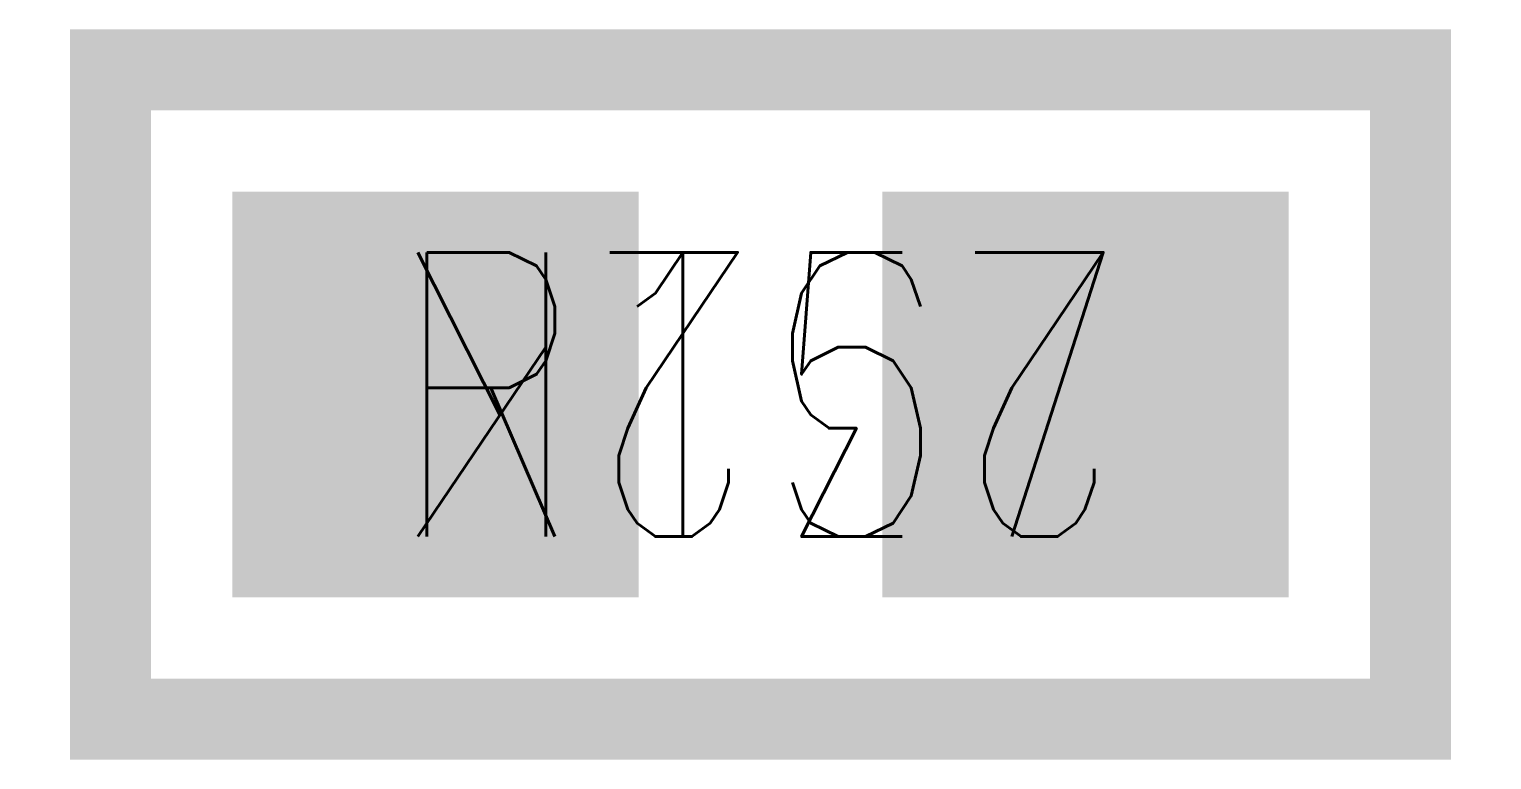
# Model space of a CAD drawing. Extents: x -4 to 157, y -7 to 87.
# Drawn here: x 39.9 to 41.7, y 34.8 to 35.7 of the extents above; entities that cross this region are included whole.
import ezdxf
from ezdxf.enums import TextEntityAlignment as Align

# ---------------------------------------------------------------- set-up
doc = ezdxf.new("R2010")
doc.units = 0
for name, color, linetype in [('ATTRIBUTE_01', 130, 'CONTINUOUS'), ('DRIL_PLTE_THRU_01', 3, 'CONTINUOUS'), ('DRIL_PLTE_THRU_02', 171, 'CONTINUOUS'), ('DRIL_PLTE_THRU_03', 222, 'CONTINUOUS'), ('DRIL_PLTE_THRU_04', 2, 'CONTINUOUS'), ('PADS_BOT', 56, 'CONTINUOUS'), ('PADS_INNER', 96, 'CONTINUOUS'), ('PADS_TOP', 96, 'CONTINUOUS'), ('PART_NAME_126', 6, 'CONTINUOUS'), ('PART_TOP_2DLINE_126', 255, 'CONTINUOUS')]:
    doc.layers.add(name, color=color, linetype=linetype)
doc.styles.add('W0$05', font='simplex', dxfattribs={"width": 0.75})

# ---------------------------------------------------------------- blocks, each defined once
blk = doc.blocks.new('SMOOTH_0$1')
at = {"const_width": 0.05}
blk.add_lwpolyline([(-0.025, 0, 1), (0.025, 0, 1)], format="xyb", close=True, dxfattribs=at)
blk = doc.blocks.new('PART_BODY_TOP_272')
at = {"layer": 'PART_TOP_2DLINE_126', "const_width": 0.1}
blk.add_lwpolyline([(-0.8, 0.4), (0.8, 0.4), (0.8, -0.4), (-0.8, -0.4)], close=True, dxfattribs=at)
at = {"layer": 'PART_TOP_2DLINE_126'}
for p in [(-0.8, 0.4), (0.8, 0.4), (-0.8, -0.4), (0.8, -0.4)]:
    blk.add_blockref('SMOOTH_0$1', p, dxfattribs=at)
blk = doc.blocks.new('DRIL_HOLE_0')
blk.add_lwpolyline([(0, 0, 1), (0, 0, 1)], format="xyb", close=True)
blk = doc.blocks.new('PAD_0')
blk.add_lwpolyline([(0, 0, 1), (0, 0, 1)], format="xyb", close=True)
blk = doc.blocks.new('PAD_11')
at = {"const_width": 0.5}
blk.add_lwpolyline([(-0.25, 0), (0.25, 0)], dxfattribs=at)
blk = doc.blocks.new('STK_TOP_8')
at = {"layer": 'DRIL_PLTE_THRU_01'}
blk.add_blockref('DRIL_HOLE_0', (0, 0), dxfattribs=at)
at = {"layer": 'DRIL_PLTE_THRU_02'}
blk.add_blockref('DRIL_HOLE_0', (0, 0), dxfattribs=at)
at = {"layer": 'DRIL_PLTE_THRU_03'}
blk.add_blockref('DRIL_HOLE_0', (0, 0), dxfattribs=at)
at = {"layer": 'DRIL_PLTE_THRU_04'}
blk.add_blockref('DRIL_HOLE_0', (0, 0), dxfattribs=at)
at = {"layer": 'PADS_BOT'}
blk.add_blockref('PAD_0', (0, 0), dxfattribs=at)
at = {"layer": 'PADS_INNER'}
blk.add_blockref('PAD_0', (0, 0), dxfattribs=at)
at = {"layer": 'PADS_TOP'}
blk.add_blockref('PAD_11', (0, 0), dxfattribs=at)
blk = doc.blocks.new('SYM_TOP_23')
for name, p in [('PART_BODY_TOP_272', (0, 0)), ('STK_TOP_8', (-0.4, 0)), ('STK_TOP_8', (0.4, 0))]:
    blk.add_blockref(name, p)
blk = doc.blocks.new('PART_TOP_321')
blk.add_blockref('SYM_TOP_23', (0, 0))
at = {"layer": 'ATTRIBUTE_01', "style": 'W0$05', "width": 0.75}
blk.add_text('232K', height=0.35, dxfattribs=at).set_placement((0, 0), align=Align.MIDDLE_CENTER)
at = {"layer": 'PART_NAME_126', "style": 'W0$05', "width": 0.75}
blk.add_text('R157', height=0.35, rotation=180, dxfattribs=at).set_placement((0, 0), align=Align.MIDDLE_CENTER)

msp = doc.modelspace()

# ---------------------------------------------------------------- block references
at = {"rotation": 180}
msp.add_blockref('PART_TOP_321', (40.8, 35.25), dxfattribs=at)

doc.saveas('drawing.dxf')
